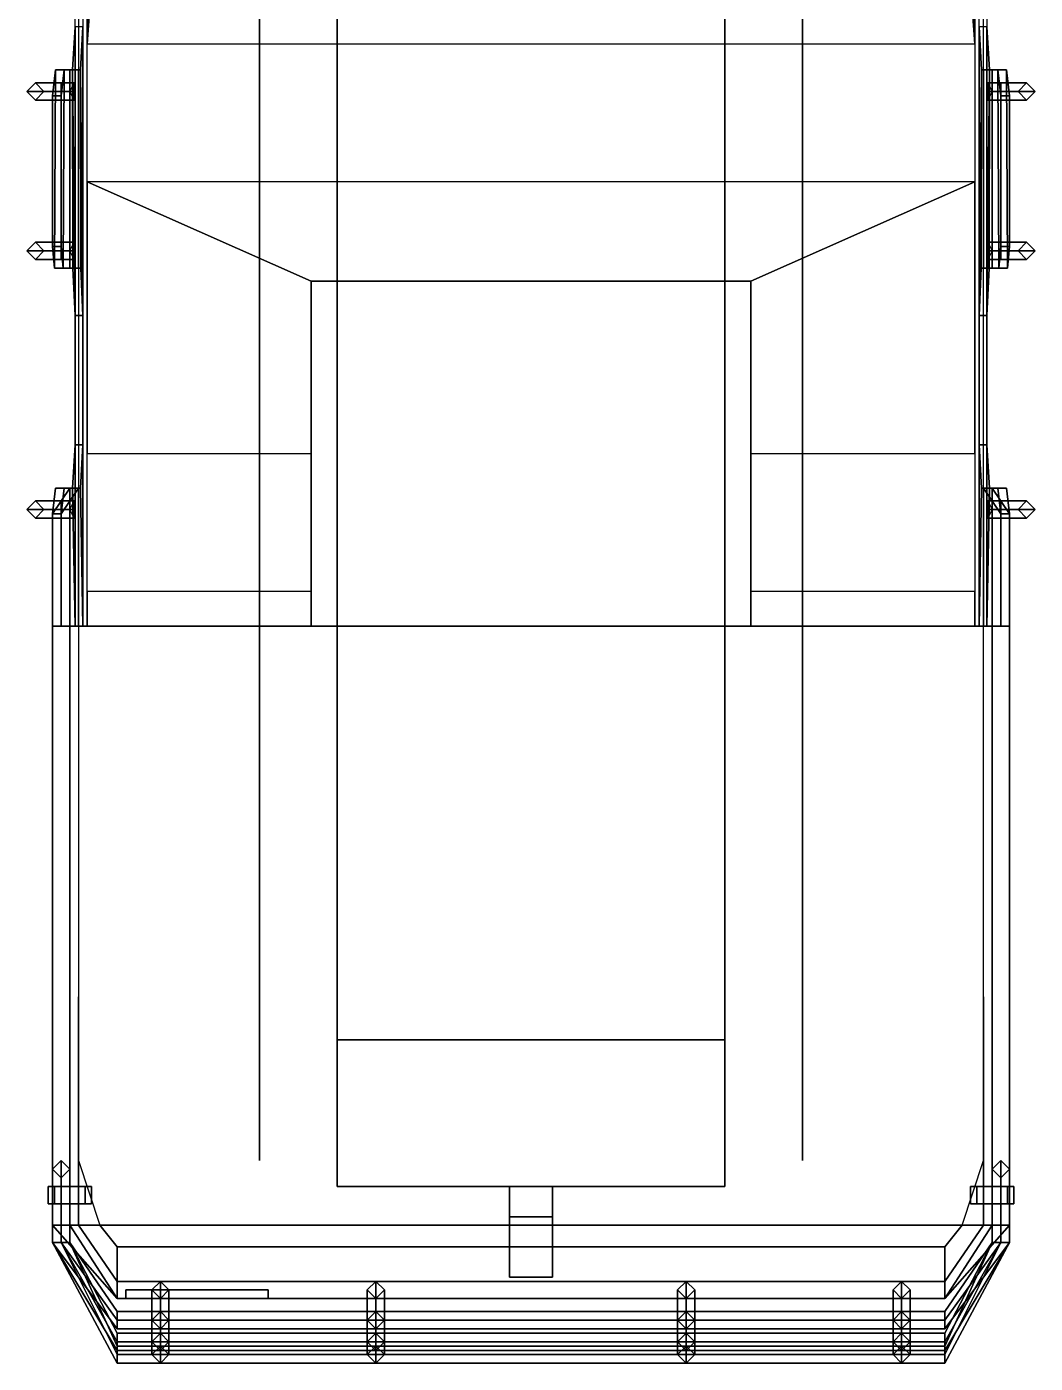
# Model space of a CAD drawing. Extents: x -1.26 to 1.26, y -3.48 to 3.45.
# Drawn here: x -1.17 to 1.17, y -3.48 to -0.38 of the extents above; entities that cross this region are included whole.
import ezdxf

# ---------------------------------------------------------------- set-up
doc = ezdxf.new("R2010")
doc.units = 0
doc.layers.get('0').update_dxf_attribs({"linetype": 'CONTINUOUS'})
doc.layers.add('FRAME', color=5, linetype='CONTINUOUS')

msp = doc.modelspace()

# ---------------------------------------------------------------- linework, layer by layer
for points in [[(-0.63, 1.59, 0.93), (-0.63, -3.01, 0.93), (-0.63, -2.63, 1.21), (-0.63, 1.15, 1.21)], [(0.63, -2.63, 1.21), (0.63, -3.01, 0.93), (0.63, 1.59, 0.93), (0.63, 1.15, 1.21)], [(-1.05, 0.56, 1.21), (-1.05, -1.77, 1.21), (-1.0574, -1.77, 1.31), (-1.0574, 0.56, 1.31)], [(-1.04, -1.77, 1.31), (-1.03, -1.77, 1.21), (-1.03, 0.56, 1.21), (-1.04, 0.56, 1.31)], [(-1.03, -0.42, 1.21), (-1.03, -0.42, 1.21), (-0.98, 0.26, 1.21), (-1.03, 0.56, 1.21)], [(1.03, -0.42, 1.21), (1.03, -0.42, 1.21), (1.03, 0.56, 1.21), (0.98, 0.26, 1.21)], [(1.04, 0.56, 1.31), (1.03, 0.56, 1.21), (1.03, -1.77, 1.21), (1.04, -1.77, 1.31)], [(1.05, -1.77, 1.21), (1.05, 0.56, 1.21), (1.0574, 0.56, 1.31), (1.0574, -1.77, 1.31)], [(-1.03, -0.42, 1.21), (1.03, -0.42, 1.21), (0.98, 0.26, 1.21), (-0.98, 0.26, 1.21)], [(-1.0574, -0.38, 1.31), (-1.0574, -1.05, 1.31), (-1.0574, -1.05, 1.31), (-1.0641, -0.48, 1.4)], [(-1.0453, -0.48, 1.4), (-1.04, -0.38, 1.31), (-1.0574, -0.38, 1.31), (-1.0641, -0.48, 1.4)], [(-1.04, -1.05, 1.31), (-1.04, -1.05, 1.31), (-1.04, -0.38, 1.31), (-1.0453, -0.48, 1.4)], [(1.0453, -0.48, 1.4), (1.04, -0.38, 1.31), (1.04, -1.05, 1.31)], [(1.0641, -0.48, 1.4), (1.0574, -0.38, 1.31), (1.04, -0.38, 1.31), (1.0453, -0.48, 1.4)], [(1.0574, -1.05, 1.31), (1.0574, -1.05, 1.31), (1.0574, -0.38, 1.31), (1.0641, -0.48, 1.4)], [(-1.09, -0.54, 1.94), (-1.083, -0.48, 1.86), (-1.103, -0.48, 1.86), (-1.11, -0.54, 1.94)], [(-1.103, -0.48, 1.86), (-1.1057, -0.94, 1.89), (-1.11, -0.89, 1.94), (-1.11, -0.54, 1.94)], [(-1.07, -0.48, 1.48), (-1.07, -0.94, 1.48), (-1.1057, -0.94, 1.89), (-1.103, -0.48, 1.86)], [(-1.083, -0.48, 1.86), (-1.05, -0.48, 1.48), (-1.07, -0.48, 1.48), (-1.103, -0.48, 1.86)], [(-1.09, -0.54, 1.94), (-1.09, -0.89, 1.94), (-1.0857, -0.94, 1.89), (-1.083, -0.48, 1.86)], [(-1.0857, -0.94, 1.89), (-1.05, -0.94, 1.48), (-1.05, -0.48, 1.48), (-1.083, -0.48, 1.86)], [(-1.0641, -0.48, 1.4), (-1.0633, -0.94, 1.39), (-1.07, -0.94, 1.48), (-1.07, -0.48, 1.48)], [(-1.05, -0.48, 1.48), (-1.0453, -0.48, 1.4), (-1.0641, -0.48, 1.4), (-1.07, -0.48, 1.48)], [(-1.0641, -0.48, 1.4), (-1.0641, -0.48, 1.4), (-1.0574, -1.05, 1.31), (-1.0633, -0.94, 1.39)], [(-1.05, -0.94, 1.48), (-1.0447, -0.94, 1.39), (-1.0453, -0.48, 1.4), (-1.05, -0.48, 1.48)], [(-1.0447, -0.94, 1.39), (-1.04, -1.05, 1.31), (-1.0453, -0.48, 1.4)], [(1.04, -1.05, 1.31), (1.0447, -0.94, 1.39), (1.0453, -0.48, 1.4)], [(1.05, -0.48, 1.48), (1.0453, -0.48, 1.4), (1.0447, -0.94, 1.39), (1.05, -0.94, 1.48)], [(1.07, -0.48, 1.48), (1.0641, -0.48, 1.4), (1.0453, -0.48, 1.4), (1.05, -0.48, 1.48)], [(1.083, -0.48, 1.86), (1.05, -0.48, 1.48), (1.05, -0.94, 1.48), (1.0857, -0.94, 1.89)], [(1.103, -0.48, 1.86), (1.07, -0.48, 1.48), (1.05, -0.48, 1.48), (1.083, -0.48, 1.86)], [(1.0641, -0.48, 1.4), (1.0641, -0.48, 1.4), (1.0633, -0.94, 1.39), (1.0574, -1.05, 1.31)], [(1.0633, -0.94, 1.39), (1.0641, -0.48, 1.4), (1.07, -0.48, 1.48), (1.07, -0.94, 1.48)], [(1.07, -0.94, 1.48), (1.07, -0.48, 1.48), (1.103, -0.48, 1.86), (1.1057, -0.94, 1.89)], [(1.11, -0.54, 1.94), (1.103, -0.48, 1.86), (1.083, -0.48, 1.86), (1.09, -0.54, 1.94)], [(1.09, -0.54, 1.94), (1.083, -0.48, 1.86), (1.0857, -0.94, 1.89), (1.09, -0.89, 1.94)], [(1.1057, -0.94, 1.89), (1.103, -0.48, 1.86), (1.11, -0.54, 1.94), (1.11, -0.89, 1.94)], [(-1.17, -0.53, 1.77), (-1.15, -0.51, 1.75), (-1.15, -0.51, 1.46), (-1.17, -0.53, 1.44)], [(-1.06, -0.51, 1.46), (-1.06, -0.53, 1.44), (-1.17, -0.53, 1.44), (-1.15, -0.51, 1.46)], [(-1.09, -0.53, 1.77), (-1.09, -0.51, 1.75), (-1.15, -0.51, 1.75), (-1.17, -0.53, 1.77)], [(-1.15, -0.51, 1.75), (-1.13, -0.53, 1.73), (-1.13, -0.53, 1.48), (-1.15, -0.51, 1.46)], [(-1.07, -0.53, 1.48), (-1.06, -0.51, 1.46), (-1.15, -0.51, 1.46), (-1.13, -0.53, 1.48)], [(-1.09, -0.51, 1.75), (-1.09, -0.53, 1.73), (-1.13, -0.53, 1.73), (-1.15, -0.51, 1.75)], [(1.06, -0.51, 1.46), (1.07, -0.53, 1.48), (1.13, -0.53, 1.48), (1.15, -0.51, 1.46)], [(1.06, -0.53, 1.44), (1.06, -0.51, 1.46), (1.15, -0.51, 1.46), (1.17, -0.53, 1.44)], [(1.09, -0.51, 1.75), (1.09, -0.53, 1.77), (1.17, -0.53, 1.77), (1.15, -0.51, 1.75)], [(1.09, -0.53, 1.73), (1.09, -0.51, 1.75), (1.15, -0.51, 1.75), (1.13, -0.53, 1.73)], [(1.13, -0.53, 1.73), (1.15, -0.51, 1.75), (1.15, -0.51, 1.46), (1.13, -0.53, 1.48)], [(1.15, -0.51, 1.75), (1.17, -0.53, 1.77), (1.17, -0.53, 1.44), (1.15, -0.51, 1.46)], [(-1.15, -0.55, 1.75), (-1.17, -0.53, 1.77), (-1.17, -0.53, 1.44), (-1.15, -0.55, 1.46)], [(-1.06, -0.53, 1.44), (-1.06, -0.55, 1.46), (-1.15, -0.55, 1.46), (-1.17, -0.53, 1.44)], [(-1.09, -0.55, 1.75), (-1.09, -0.53, 1.77), (-1.17, -0.53, 1.77), (-1.15, -0.55, 1.75)], [(-1.13, -0.53, 1.73), (-1.15, -0.55, 1.75), (-1.15, -0.55, 1.46), (-1.13, -0.53, 1.48)], [(-1.06, -0.55, 1.46), (-1.07, -0.53, 1.48), (-1.13, -0.53, 1.48), (-1.15, -0.55, 1.46)], [(-1.09, -0.53, 1.73), (-1.09, -0.55, 1.75), (-1.15, -0.55, 1.75), (-1.13, -0.53, 1.73)], [(-1.11, -0.54, 1.94), (-1.11, -0.89, 1.94), (-1.09, -0.89, 1.94), (-1.09, -0.54, 1.94)], [(1.07, -0.53, 1.48), (1.06, -0.55, 1.46), (1.15, -0.55, 1.46), (1.13, -0.53, 1.48)], [(1.06, -0.55, 1.46), (1.06, -0.53, 1.44), (1.17, -0.53, 1.44), (1.15, -0.55, 1.46)], [(1.09, -0.53, 1.77), (1.09, -0.55, 1.75), (1.15, -0.55, 1.75), (1.17, -0.53, 1.77)], [(1.09, -0.55, 1.75), (1.09, -0.53, 1.73), (1.13, -0.53, 1.73), (1.15, -0.55, 1.75)], [(1.11, -0.89, 1.94), (1.11, -0.54, 1.94), (1.09, -0.54, 1.94), (1.09, -0.89, 1.94)], [(1.15, -0.55, 1.75), (1.13, -0.53, 1.73), (1.13, -0.53, 1.48), (1.15, -0.55, 1.46)], [(1.17, -0.53, 1.77), (1.15, -0.55, 1.75), (1.15, -0.55, 1.46), (1.17, -0.53, 1.44)], [(-0.51, -0.97, 1.21), (0.51, -0.97, 1.21), (1.03, -0.74, 1.21), (-1.03, -0.74, 1.21)], [(-1.03, -1.37, 1.21), (-0.51, -1.37, 1.21), (-0.51, -0.97, 1.21), (-1.03, -0.74, 1.21)], [(0.51, -1.37, 1.21), (1.03, -1.37, 1.21), (1.03, -0.74, 1.21), (0.51, -0.97, 1.21)], [(-1.17, -0.9, 1.77), (-1.15, -0.88, 1.75), (-1.15, -0.88, 1.46), (-1.17, -0.9, 1.44)], [(-1.06, -0.88, 1.46), (-1.06, -0.9, 1.44), (-1.17, -0.9, 1.44), (-1.15, -0.88, 1.46)], [(-1.09, -0.9, 1.77), (-1.09, -0.88, 1.75), (-1.15, -0.88, 1.75), (-1.17, -0.9, 1.77)], [(-1.15, -0.88, 1.75), (-1.13, -0.9, 1.73), (-1.13, -0.9, 1.48), (-1.15, -0.88, 1.46)], [(-1.07, -0.9, 1.48), (-1.06, -0.88, 1.46), (-1.15, -0.88, 1.46), (-1.13, -0.9, 1.48)], [(-1.09, -0.88, 1.75), (-1.09, -0.9, 1.73), (-1.13, -0.9, 1.73), (-1.15, -0.88, 1.75)], [(-1.11, -0.89, 1.94), (-1.1057, -0.94, 1.89), (-1.0857, -0.94, 1.89), (-1.09, -0.89, 1.94)], [(1.06, -0.9, 1.44), (1.06, -0.88, 1.46), (1.15, -0.88, 1.46), (1.17, -0.9, 1.44)], [(1.06, -0.88, 1.46), (1.07, -0.9, 1.48), (1.13, -0.9, 1.48), (1.15, -0.88, 1.46)], [(1.1057, -0.94, 1.89), (1.11, -0.89, 1.94), (1.09, -0.89, 1.94), (1.0857, -0.94, 1.89)], [(1.09, -0.9, 1.73), (1.09, -0.88, 1.75), (1.15, -0.88, 1.75), (1.13, -0.9, 1.73)], [(1.09, -0.88, 1.75), (1.09, -0.9, 1.77), (1.17, -0.9, 1.77), (1.15, -0.88, 1.75)], [(1.13, -0.9, 1.73), (1.15, -0.88, 1.75), (1.15, -0.88, 1.46), (1.13, -0.9, 1.48)], [(1.15, -0.88, 1.75), (1.17, -0.9, 1.77), (1.17, -0.9, 1.44), (1.15, -0.88, 1.46)], [(-1.15, -0.92, 1.75), (-1.17, -0.9, 1.77), (-1.17, -0.9, 1.44), (-1.15, -0.92, 1.46)], [(-1.06, -0.9, 1.44), (-1.06, -0.92, 1.46), (-1.15, -0.92, 1.46), (-1.17, -0.9, 1.44)], [(-1.09, -0.92, 1.75), (-1.09, -0.9, 1.77), (-1.17, -0.9, 1.77), (-1.15, -0.92, 1.75)], [(-1.13, -0.9, 1.73), (-1.15, -0.92, 1.75), (-1.15, -0.92, 1.46), (-1.13, -0.9, 1.48)], [(-1.06, -0.92, 1.46), (-1.07, -0.9, 1.48), (-1.13, -0.9, 1.48), (-1.15, -0.92, 1.46)], [(-1.09, -0.9, 1.73), (-1.09, -0.92, 1.75), (-1.15, -0.92, 1.75), (-1.13, -0.9, 1.73)], [(1.06, -0.92, 1.46), (1.06, -0.9, 1.44), (1.17, -0.9, 1.44), (1.15, -0.92, 1.46)], [(1.07, -0.9, 1.48), (1.06, -0.92, 1.46), (1.15, -0.92, 1.46), (1.13, -0.9, 1.48)], [(1.09, -0.92, 1.75), (1.09, -0.9, 1.73), (1.13, -0.9, 1.73), (1.15, -0.92, 1.75)], [(1.09, -0.9, 1.77), (1.09, -0.92, 1.75), (1.15, -0.92, 1.75), (1.17, -0.9, 1.77)], [(1.15, -0.92, 1.75), (1.13, -0.9, 1.73), (1.13, -0.9, 1.48), (1.15, -0.92, 1.46)], [(1.17, -0.9, 1.77), (1.15, -0.92, 1.75), (1.15, -0.92, 1.46), (1.17, -0.9, 1.44)], [(-1.1057, -0.94, 1.89), (-1.07, -0.94, 1.48), (-1.05, -0.94, 1.48), (-1.0857, -0.94, 1.89)], [(-1.07, -0.94, 1.48), (-1.0633, -0.94, 1.39), (-1.0447, -0.94, 1.39), (-1.05, -0.94, 1.48)], [(-1.0633, -0.94, 1.39), (-1.0574, -1.05, 1.31), (-1.04, -1.05, 1.31), (-1.0447, -0.94, 1.39)], [(1.0574, -1.05, 1.31), (1.0633, -0.94, 1.39), (1.0447, -0.94, 1.39), (1.04, -1.05, 1.31)], [(1.0633, -0.94, 1.39), (1.07, -0.94, 1.48), (1.05, -0.94, 1.48), (1.0447, -0.94, 1.39)], [(1.07, -0.94, 1.48), (1.1057, -0.94, 1.89), (1.0857, -0.94, 1.89), (1.05, -0.94, 1.48)], [(-0.51, -0.97, 1.21), (-0.51, -1.77, 1.21), (-0.51, -1.77, 1.94), (-0.51, -0.97, 1.94)], [(0.51, -0.97, 1.94), (0.51, -0.97, 1.21), (-0.51, -0.97, 1.21), (-0.51, -0.97, 1.94)], [(-0.51, -0.97, 1.94), (-0.51, -1.77, 1.94), (0.51, -1.77, 1.94), (0.51, -0.97, 1.94)], [(0.51, -1.77, 1.94), (0.51, -1.77, 1.21), (0.51, -0.97, 1.21), (0.51, -0.97, 1.94)], [(-1.0574, -1.05, 1.31), (-1.0574, -1.35, 1.31), (-1.04, -1.35, 1.31), (-1.04, -1.05, 1.31)], [(1.0574, -1.35, 1.31), (1.0574, -1.05, 1.31), (1.04, -1.05, 1.31), (1.04, -1.35, 1.31)], [(-1.0453, -1.45, 1.4), (-1.04, -1.35, 1.31), (-1.0574, -1.35, 1.31), (-1.0641, -1.45, 1.4)], [(-1.0574, -1.35, 1.31), (-1.0574, -1.77, 1.31), (-1.0574, -1.77, 1.31), (-1.0641, -1.45, 1.4)], [(-1.04, -1.77, 1.31), (-1.04, -1.77, 1.31), (-1.04, -1.35, 1.31), (-1.0453, -1.45, 1.4)], [(1.0641, -1.45, 1.4), (1.0574, -1.35, 1.31), (1.04, -1.35, 1.31), (1.0453, -1.45, 1.4)], [(1.0453, -1.45, 1.4), (1.04, -1.35, 1.31), (1.04, -1.77, 1.31)], [(1.0574, -1.77, 1.31), (1.0574, -1.77, 1.31), (1.0574, -1.35, 1.31), (1.0641, -1.45, 1.4)], [(-1.07, -1.45, 1.48), (-1.07, -1.77, 1.48), (-1.11, -1.77, 1.94), (-1.11, -1.51, 1.94)], [(-1.09, -1.51, 1.94), (-1.083, -1.45, 1.86), (-1.103, -1.45, 1.86), (-1.11, -1.51, 1.94)], [(-1.11, -1.51, 1.94), (-1.103, -1.45, 1.86), (-1.07, -1.45, 1.48)], [(-1.083, -1.45, 1.86), (-1.05, -1.45, 1.48), (-1.07, -1.45, 1.48), (-1.103, -1.45, 1.86)], [(-1.09, -1.77, 1.94), (-1.05, -1.77, 1.48), (-1.05, -1.45, 1.48), (-1.09, -1.51, 1.94)], [(-1.05, -1.45, 1.48), (-1.05, -1.45, 1.48), (-1.083, -1.45, 1.86), (-1.09, -1.51, 1.94)], [(-1.0641, -1.45, 1.4), (-1.0574, -1.77, 1.31), (-1.07, -1.77, 1.48), (-1.07, -1.45, 1.48)], [(-1.05, -1.45, 1.48), (-1.0453, -1.45, 1.4), (-1.0641, -1.45, 1.4), (-1.07, -1.45, 1.48)], [(-1.05, -1.77, 1.48), (-1.04, -1.77, 1.31), (-1.0453, -1.45, 1.4), (-1.05, -1.45, 1.48)], [(1.05, -1.45, 1.48), (1.0453, -1.45, 1.4), (1.04, -1.77, 1.31), (1.05, -1.77, 1.48)], [(1.07, -1.45, 1.48), (1.0641, -1.45, 1.4), (1.0453, -1.45, 1.4), (1.05, -1.45, 1.48)], [(1.103, -1.45, 1.86), (1.07, -1.45, 1.48), (1.05, -1.45, 1.48), (1.083, -1.45, 1.86)], [(1.09, -1.51, 1.94), (1.05, -1.45, 1.48), (1.05, -1.77, 1.48), (1.09, -1.77, 1.94)], [(1.09, -1.51, 1.94), (1.083, -1.45, 1.86), (1.05, -1.45, 1.48)], [(1.0574, -1.77, 1.31), (1.0641, -1.45, 1.4), (1.07, -1.45, 1.48), (1.07, -1.77, 1.48)], [(1.07, -1.77, 1.48), (1.07, -1.45, 1.48), (1.11, -1.51, 1.94), (1.11, -1.77, 1.94)], [(1.07, -1.45, 1.48), (1.07, -1.45, 1.48), (1.103, -1.45, 1.86), (1.11, -1.51, 1.94)], [(1.11, -1.51, 1.94), (1.103, -1.45, 1.86), (1.083, -1.45, 1.86), (1.09, -1.51, 1.94)], [(-1.17, -1.5, 1.77), (-1.15, -1.48, 1.75), (-1.15, -1.48, 1.46), (-1.17, -1.5, 1.44)], [(-1.06, -1.48, 1.46), (-1.06, -1.5, 1.44), (-1.17, -1.5, 1.44), (-1.15, -1.48, 1.46)], [(-1.09, -1.5, 1.77), (-1.09, -1.48, 1.75), (-1.15, -1.48, 1.75), (-1.17, -1.5, 1.77)], [(-1.15, -1.48, 1.75), (-1.13, -1.5, 1.73), (-1.13, -1.5, 1.48), (-1.15, -1.48, 1.46)], [(-1.07, -1.5, 1.48), (-1.06, -1.48, 1.46), (-1.15, -1.48, 1.46), (-1.13, -1.5, 1.48)], [(-1.09, -1.48, 1.75), (-1.09, -1.5, 1.73), (-1.13, -1.5, 1.73), (-1.15, -1.48, 1.75)], [(1.06, -1.48, 1.46), (1.07, -1.5, 1.48), (1.13, -1.5, 1.48), (1.15, -1.48, 1.46)], [(1.06, -1.5, 1.44), (1.06, -1.48, 1.46), (1.15, -1.48, 1.46), (1.17, -1.5, 1.44)], [(1.09, -1.48, 1.75), (1.09, -1.5, 1.77), (1.17, -1.5, 1.77), (1.15, -1.48, 1.75)], [(1.09, -1.5, 1.73), (1.09, -1.48, 1.75), (1.15, -1.48, 1.75), (1.13, -1.5, 1.73)], [(1.13, -1.5, 1.73), (1.15, -1.48, 1.75), (1.15, -1.48, 1.46), (1.13, -1.5, 1.48)], [(1.15, -1.48, 1.75), (1.17, -1.5, 1.77), (1.17, -1.5, 1.44), (1.15, -1.48, 1.46)], [(-1.15, -1.52, 1.75), (-1.17, -1.5, 1.77), (-1.17, -1.5, 1.44), (-1.15, -1.52, 1.46)], [(-1.06, -1.5, 1.44), (-1.06, -1.52, 1.46), (-1.15, -1.52, 1.46), (-1.17, -1.5, 1.44)], [(-1.09, -1.52, 1.75), (-1.09, -1.5, 1.77), (-1.17, -1.5, 1.77), (-1.15, -1.52, 1.75)], [(-1.13, -1.5, 1.73), (-1.15, -1.52, 1.75), (-1.15, -1.52, 1.46), (-1.13, -1.5, 1.48)], [(-1.06, -1.52, 1.46), (-1.07, -1.5, 1.48), (-1.13, -1.5, 1.48), (-1.15, -1.52, 1.46)], [(-1.09, -1.5, 1.73), (-1.09, -1.52, 1.75), (-1.15, -1.52, 1.75), (-1.13, -1.5, 1.73)], [(-1.11, -1.51, 1.94), (-1.11, -1.77, 1.94), (-1.09, -1.77, 1.94), (-1.09, -1.51, 1.94)], [(1.07, -1.5, 1.48), (1.06, -1.52, 1.46), (1.15, -1.52, 1.46), (1.13, -1.5, 1.48)], [(1.06, -1.52, 1.46), (1.06, -1.5, 1.44), (1.17, -1.5, 1.44), (1.15, -1.52, 1.46)], [(1.09, -1.5, 1.77), (1.09, -1.52, 1.75), (1.15, -1.52, 1.75), (1.17, -1.5, 1.77)], [(1.09, -1.52, 1.75), (1.09, -1.5, 1.73), (1.13, -1.5, 1.73), (1.15, -1.52, 1.75)], [(1.11, -1.77, 1.94), (1.11, -1.51, 1.94), (1.09, -1.51, 1.94), (1.09, -1.77, 1.94)], [(1.15, -1.52, 1.75), (1.13, -1.5, 1.73), (1.13, -1.5, 1.48), (1.15, -1.52, 1.46)], [(1.17, -1.5, 1.77), (1.15, -1.52, 1.75), (1.15, -1.52, 1.46), (1.17, -1.5, 1.44)], [(-1.03, -1.77, 1.21), (-0.51, -1.77, 1.21), (-0.51, -1.69, 1.21), (-1.03, -1.69, 1.21)], [(0.51, -1.77, 1.21), (1.03, -1.77, 1.21), (1.03, -1.69, 1.21), (0.51, -1.69, 1.21)], [(-1.07, -1.77, 1.48), (-1.07, -3.16, 1.48), (-1.11, -3.16, 1.94), (-1.11, -1.77, 1.94)], [(-1.11, -1.77, 1.94), (-1.11, -3.16, 1.94), (1.11, -3.16, 1.94), (1.11, -1.77, 1.94)], [(-0.51, -1.77, 1.94), (-0.51, -1.77, 1.94), (-1.05, -1.77, 1.48), (-1.09, -1.77, 1.94)], [(-1.05, -1.77, 1.21), (-1.05, -3.16, 1.21), (-1.07, -3.16, 1.48), (-1.07, -1.77, 1.48)], [(-0.51, -1.77, 1.94), (-0.51, -1.77, 1.94), (-1.04, -1.77, 1.31), (-1.05, -1.77, 1.48)], [(-0.51, -1.77, 1.94), (-0.51, -1.77, 1.21), (-1.03, -1.77, 1.21), (-1.04, -1.77, 1.31)], [(1.09, -1.77, 1.94), (1.05, -1.77, 1.48), (0.51, -1.77, 1.94)], [(1.05, -1.77, 1.48), (1.04, -1.77, 1.31), (0.51, -1.77, 1.94)], [(1.04, -1.77, 1.31), (1.03, -1.77, 1.21), (0.51, -1.77, 1.21), (0.51, -1.77, 1.94)], [(1.07, -3.16, 1.48), (1.05, -3.16, 1.21), (1.05, -1.77, 1.21), (1.07, -1.77, 1.48)], [(1.11, -3.16, 1.94), (1.07, -3.16, 1.48), (1.07, -1.77, 1.48), (1.11, -1.77, 1.94)], [(-1.05, -2.63, 1.21), (-1.05, -2.81, 1.15), (-1.05, -3.16, 1.21), (-1.05, -2.63, 1.21)], [(-0.63, -3.01, 0.93), (-0.63, -2.95, 1.05), (-0.63, -2.81, 1.15), (-0.63, -2.63, 1.21)], [(0.63, -2.81, 1.15), (0.63, -2.95, 1.05), (0.63, -3.01, 0.93), (0.63, -2.63, 1.21)], [(1.05, -3.16, 1.21), (1.05, -2.81, 1.15), (1.05, -2.63, 1.21)], [(-1.05, -2.81, 1.15), (-1.05, -2.95, 1.05), (-1.05, -3.16, 1.21), (-1.05, -2.81, 1.15)], [(1.05, -3.16, 1.21), (1.05, -2.95, 1.05), (1.05, -2.81, 1.15)], [(-1.05, -3.01, 0.93), (-1, -3.16, 0.86), (-1.05, -3.16, 1.21), (-1.05, -2.95, 1.05)], [(1.05, -3.16, 1.21), (1, -3.16, 0.86), (1.05, -3.01, 0.93), (1.05, -2.95, 1.05)], [(-1.09, -3.01, 1.94), (-1.11, -3.03, 1.94), (-1.11, -3.03, 2.28), (-1.09, -3.01, 2.3)], [(-1.09, -3.01, 2.3), (-1.11, -3.03, 2.28), (-1.11, -3.2, 2.28), (-1.09, -3.2, 2.3)], [(-1.09, -3.05, 2.09), (-1.11, -3.03, 2.07), (-1.11, -3.2, 2.07), (-1.09, -3.2, 2.09)], [(-1.11, -3.03, 2.07), (-1.09, -3.05, 2.05), (-1.09, -3.2, 2.05), (-1.11, -3.2, 2.07)], [(-1.11, -3.03, 1.94), (-1.09, -3.05, 1.94), (-1.09, -3.05, 2.26), (-1.11, -3.03, 2.28)], [(-1.09, -3.05, 2.2), (-1.11, -3.03, 2.18), (-1.11, -3.2, 2.18), (-1.09, -3.2, 2.2)], [(-1.11, -3.03, 2.18), (-1.09, -3.05, 2.16), (-1.09, -3.2, 2.16), (-1.11, -3.2, 2.18)], [(-1.11, -3.03, 2.28), (-1.09, -3.05, 2.26), (-1.09, -3.2, 2.26), (-1.11, -3.2, 2.28)], [(-1.07, -3.03, 1.94), (-1.09, -3.01, 1.94), (-1.09, -3.01, 2.3), (-1.07, -3.03, 2.28)], [(-1.07, -3.03, 2.28), (-1.09, -3.01, 2.3), (-1.09, -3.2, 2.3), (-1.07, -3.2, 2.28)], [(-1.07, -3.03, 2.07), (-1.09, -3.05, 2.09), (-1.09, -3.2, 2.09), (-1.07, -3.2, 2.07)], [(-1.09, -3.05, 2.05), (-1.07, -3.03, 2.07), (-1.07, -3.2, 2.07), (-1.09, -3.2, 2.05)], [(-1.09, -3.05, 1.94), (-1.07, -3.03, 1.94), (-1.07, -3.03, 2.28), (-1.09, -3.05, 2.26)], [(-1.07, -3.03, 2.18), (-1.09, -3.05, 2.2), (-1.09, -3.2, 2.2), (-1.07, -3.2, 2.18)], [(-1.09, -3.05, 2.16), (-1.07, -3.03, 2.18), (-1.07, -3.2, 2.18), (-1.09, -3.2, 2.16)], [(-1.09, -3.05, 2.26), (-1.07, -3.03, 2.28), (-1.07, -3.2, 2.28), (-1.09, -3.2, 2.26)], [(1.09, -3.01, 1.94), (1.07, -3.03, 1.94), (1.07, -3.03, 2.28), (1.09, -3.01, 2.3)], [(1.09, -3.01, 2.3), (1.07, -3.03, 2.28), (1.07, -3.2, 2.28), (1.09, -3.2, 2.3)], [(1.07, -3.03, 2.07), (1.09, -3.05, 2.05), (1.09, -3.2, 2.05), (1.07, -3.2, 2.07)], [(1.09, -3.05, 2.09), (1.07, -3.03, 2.07), (1.07, -3.2, 2.07), (1.09, -3.2, 2.09)], [(1.07, -3.03, 1.94), (1.09, -3.05, 1.94), (1.09, -3.05, 2.26), (1.07, -3.03, 2.28)], [(1.07, -3.03, 2.18), (1.09, -3.05, 2.16), (1.09, -3.2, 2.16), (1.07, -3.2, 2.18)], [(1.09, -3.05, 2.2), (1.07, -3.03, 2.18), (1.07, -3.2, 2.18), (1.09, -3.2, 2.2)], [(1.07, -3.03, 2.28), (1.09, -3.05, 2.26), (1.09, -3.2, 2.26), (1.07, -3.2, 2.28)], [(1.11, -3.03, 1.94), (1.09, -3.01, 1.94), (1.09, -3.01, 2.3), (1.11, -3.03, 2.28)], [(1.11, -3.03, 2.28), (1.09, -3.01, 2.3), (1.09, -3.2, 2.3), (1.11, -3.2, 2.28)], [(1.09, -3.05, 2.05), (1.11, -3.03, 2.07), (1.11, -3.2, 2.07), (1.09, -3.2, 2.05)], [(1.11, -3.03, 2.07), (1.09, -3.05, 2.09), (1.09, -3.2, 2.09), (1.11, -3.2, 2.07)], [(1.09, -3.05, 1.94), (1.11, -3.03, 1.94), (1.11, -3.03, 2.28), (1.09, -3.05, 2.26)], [(1.09, -3.05, 2.16), (1.11, -3.03, 2.18), (1.11, -3.2, 2.18), (1.09, -3.2, 2.16)], [(1.11, -3.03, 2.18), (1.09, -3.05, 2.2), (1.09, -3.2, 2.2), (1.11, -3.2, 2.18)], [(1.09, -3.05, 2.26), (1.11, -3.03, 2.28), (1.11, -3.2, 2.28), (1.09, -3.2, 2.26)], [(-1.1054, -3.07, 0.8454), (-1.12, -3.07, 0.81), (-1.12, -3.11, 0.81), (-1.1054, -3.11, 0.8454)], [(-1.12, -3.07, 0.81), (-1.1054, -3.07, 0.7746), (-1.1054, -3.11, 0.7746), (-1.12, -3.11, 0.81)], [(-1.07, -3.07, 0.86), (-1.1054, -3.07, 0.8454), (-1.1054, -3.11, 0.8454), (-1.07, -3.11, 0.86)], [(-1.1054, -3.07, 0.7746), (-1.07, -3.07, 0.76), (-1.07, -3.11, 0.76), (-1.1054, -3.11, 0.7746)], [(-1.0346, -3.07, 0.8454), (-1.07, -3.07, 0.86), (-1.07, -3.11, 0.86), (-1.0346, -3.11, 0.8454)], [(-1.07, -3.07, 0.76), (-1.0346, -3.07, 0.7746), (-1.0346, -3.11, 0.7746), (-1.07, -3.11, 0.76)], [(-1.02, -3.07, 0.81), (-1.0346, -3.07, 0.8454), (-1.0346, -3.11, 0.8454), (-1.02, -3.11, 0.81)], [(-1.0346, -3.07, 0.7746), (-1.02, -3.07, 0.81), (-1.02, -3.11, 0.81), (-1.0346, -3.11, 0.7746)], [(-0.05, -3.07, 0.7), (-0.05, -3.14, 0.7), (-0.05, -3.14, 0.79), (-0.05, -3.07, 0.79)], [(0.05, -3.07, 0.7), (0.05, -3.14, 0.7), (-0.05, -3.14, 0.7), (-0.05, -3.07, 0.7)], [(-0.05, -3.07, 0.79), (-0.05, -3.14, 0.79), (0.05, -3.14, 0.79), (0.05, -3.07, 0.79)], [(0.05, -3.14, 0.79), (0.05, -3.14, 0.7), (0.05, -3.07, 0.7), (0.05, -3.07, 0.79)], [(1.0346, -3.07, 0.8454), (1.02, -3.07, 0.81), (1.02, -3.11, 0.81), (1.0346, -3.11, 0.8454)], [(1.02, -3.07, 0.81), (1.0346, -3.07, 0.7746), (1.0346, -3.11, 0.7746), (1.02, -3.11, 0.81)], [(1.07, -3.07, 0.86), (1.0346, -3.07, 0.8454), (1.0346, -3.11, 0.8454), (1.07, -3.11, 0.86)], [(1.0346, -3.07, 0.7746), (1.07, -3.07, 0.76), (1.07, -3.11, 0.76), (1.0346, -3.11, 0.7746)], [(1.1054, -3.07, 0.8454), (1.07, -3.07, 0.86), (1.07, -3.11, 0.86), (1.1054, -3.11, 0.8454)], [(1.07, -3.07, 0.76), (1.1054, -3.07, 0.7746), (1.1054, -3.11, 0.7746), (1.07, -3.11, 0.76)], [(1.12, -3.07, 0.81), (1.1054, -3.07, 0.8454), (1.1054, -3.11, 0.8454), (1.12, -3.11, 0.81)], [(1.1054, -3.07, 0.7746), (1.12, -3.07, 0.81), (1.12, -3.11, 0.81), (1.1054, -3.11, 0.7746)], [(-1.07, -3.11, 0.86), (-1.1054, -3.11, 0.8454), (-1.12, -3.11, 0.81), (-1.0346, -3.11, 0.8454)], [(-1.0346, -3.11, 0.8454), (-1.12, -3.11, 0.81), (-1.1054, -3.11, 0.7746), (-1.02, -3.11, 0.81)], [(-1.02, -3.11, 0.81), (-1.1054, -3.11, 0.7746), (-1.07, -3.11, 0.76), (-1.0346, -3.11, 0.7746)], [(1.1054, -3.11, 0.8454), (1.02, -3.11, 0.81), (1.0346, -3.11, 0.7746), (1.12, -3.11, 0.81)], [(1.07, -3.11, 0.86), (1.0346, -3.11, 0.8454), (1.02, -3.11, 0.81), (1.1054, -3.11, 0.8454)], [(1.12, -3.11, 0.81), (1.0346, -3.11, 0.7746), (1.07, -3.11, 0.76), (1.1054, -3.11, 0.7746)], [(-1.07, -3.16, 1.48), (-0.96, -3.33, 1.48), (-0.96, -3.33, 1.94), (-1.11, -3.16, 1.94)], [(-1.11, -3.16, 1.94), (-0.96, -3.33, 1.94), (0.96, -3.33, 1.94), (1.11, -3.16, 1.94)], [(-1.05, -3.16, 1.21), (-0.96, -3.29, 1.21), (-0.96, -3.33, 1.48), (-1.07, -3.16, 1.48)], [(-1, -3.16, 0.86), (-0.96, -3.21, 0.86), (-0.96, -3.29, 1.21), (-1.05, -3.16, 1.21)], [(1, -3.16, 0.86), (0.96, -3.21, 0.86), (-0.96, -3.21, 0.86), (-1, -3.16, 0.86)], [(-0.05, -3.14, 0.76), (-0.05, -3.14, 0.73), (0.05, -3.14, 0.73), (0.05, -3.14, 0.76)], [(-0.05, -3.14, 0.73), (-0.05, -3.28, 0.7), (0.05, -3.28, 0.7), (0.05, -3.14, 0.73)], [(0.05, -3.14, 0.7), (0.05, -3.28, 0.66), (-0.05, -3.28, 0.66), (-0.05, -3.14, 0.7)], [(-0.05, -3.14, 0.7), (-0.05, -3.28, 0.66), (-0.05, -3.28, 0.7), (-0.05, -3.14, 0.73)], [(-0.05, -3.14, 0.79), (-0.05, -3.28, 0.82), (0.05, -3.28, 0.82), (0.05, -3.14, 0.79)], [(0.05, -3.14, 0.76), (0.05, -3.28, 0.79), (-0.05, -3.28, 0.79), (-0.05, -3.14, 0.76)], [(-0.05, -3.14, 0.76), (-0.05, -3.28, 0.79), (-0.05, -3.28, 0.82), (-0.05, -3.14, 0.79)], [(0.05, -3.28, 0.7), (0.05, -3.28, 0.66), (0.05, -3.14, 0.7), (0.05, -3.14, 0.73)], [(0.05, -3.28, 0.82), (0.05, -3.28, 0.79), (0.05, -3.14, 0.76), (0.05, -3.14, 0.79)], [(0.96, -3.33, 1.94), (0.96, -3.33, 1.48), (1.07, -3.16, 1.48), (1.11, -3.16, 1.94)], [(0.96, -3.33, 1.48), (0.96, -3.29, 1.21), (1.05, -3.16, 1.21), (1.07, -3.16, 1.48)], [(0.96, -3.29, 1.21), (0.96, -3.21, 0.86), (1, -3.16, 0.86), (1.05, -3.16, 1.21)], [(-1.09, -3.2, 2.09), (-1.11, -3.2, 2.07), (-0.96, -3.4, 2.07), (-0.96, -3.38, 2.09)], [(-1.11, -3.2, 2.07), (-1.09, -3.2, 2.05), (-0.96, -3.38, 2.05), (-0.96, -3.4, 2.07)], [(-1.09, -3.2, 2.2), (-1.11, -3.2, 2.18), (-0.96, -3.45, 2.18), (-0.96, -3.43, 2.2)], [(-1.11, -3.2, 2.18), (-1.09, -3.2, 2.16), (-0.96, -3.43, 2.16), (-0.96, -3.45, 2.18)], [(-1.09, -3.2, 2.3), (-1.11, -3.2, 2.28), (-0.96, -3.48, 2.28), (-0.96, -3.46, 2.3)], [(-1.11, -3.2, 2.28), (-1.09, -3.2, 2.26), (-0.96, -3.46, 2.26), (-0.96, -3.48, 2.28)], [(-1.07, -3.2, 2.07), (-1.09, -3.2, 2.09), (-0.96, -3.38, 2.09), (-0.96, -3.36, 2.07)], [(-1.09, -3.2, 2.05), (-1.07, -3.2, 2.07), (-0.96, -3.36, 2.07), (-0.96, -3.38, 2.05)], [(-1.07, -3.2, 2.18), (-1.09, -3.2, 2.2), (-0.96, -3.43, 2.2), (-0.96, -3.41, 2.18)], [(-1.09, -3.2, 2.16), (-1.07, -3.2, 2.18), (-0.96, -3.41, 2.18), (-0.96, -3.43, 2.16)], [(-1.07, -3.2, 2.28), (-1.09, -3.2, 2.3), (-0.96, -3.46, 2.3), (-0.96, -3.44, 2.28)], [(-1.09, -3.2, 2.26), (-1.07, -3.2, 2.28), (-0.96, -3.44, 2.28), (-0.96, -3.46, 2.26)], [(-0.96, -3.29, 1.21), (-0.96, -3.21, 0.86), (0.96, -3.21, 0.86), (0.96, -3.29, 1.21)], [(1.07, -3.2, 2.07), (1.09, -3.2, 2.05), (0.96, -3.38, 2.05), (0.96, -3.36, 2.07)], [(1.09, -3.2, 2.05), (1.11, -3.2, 2.07), (0.96, -3.4, 2.07), (0.96, -3.38, 2.05)], [(1.11, -3.2, 2.07), (1.09, -3.2, 2.09), (0.96, -3.38, 2.09), (0.96, -3.4, 2.07)], [(1.09, -3.2, 2.09), (1.07, -3.2, 2.07), (0.96, -3.36, 2.07), (0.96, -3.38, 2.09)], [(1.07, -3.2, 2.18), (1.09, -3.2, 2.16), (0.96, -3.43, 2.16), (0.96, -3.41, 2.18)], [(1.09, -3.2, 2.16), (1.11, -3.2, 2.18), (0.96, -3.45, 2.18), (0.96, -3.43, 2.16)], [(1.11, -3.2, 2.18), (1.09, -3.2, 2.2), (0.96, -3.43, 2.2), (0.96, -3.45, 2.18)], [(1.09, -3.2, 2.2), (1.07, -3.2, 2.18), (0.96, -3.41, 2.18), (0.96, -3.43, 2.2)], [(1.07, -3.2, 2.28), (1.09, -3.2, 2.26), (0.96, -3.46, 2.26), (0.96, -3.44, 2.28)], [(1.09, -3.2, 2.26), (1.11, -3.2, 2.28), (0.96, -3.48, 2.28), (0.96, -3.46, 2.26)], [(1.11, -3.2, 2.28), (1.09, -3.2, 2.3), (0.96, -3.46, 2.3), (0.96, -3.48, 2.28)], [(1.09, -3.2, 2.3), (1.07, -3.2, 2.28), (0.96, -3.44, 2.28), (0.96, -3.46, 2.3)], [(-0.05, -3.28, 0.7), (-0.05, -3.28, 0.66), (0.05, -3.28, 0.66), (0.05, -3.28, 0.7)], [(-0.05, -3.28, 0.82), (-0.05, -3.28, 0.79), (0.05, -3.28, 0.79), (0.05, -3.28, 0.82)], [(-0.96, -3.33, 1.48), (-0.96, -3.29, 1.21), (0.96, -3.29, 1.21), (0.96, -3.33, 1.48)], [(-0.94, -3.31, 0.92), (-0.94, -3.33, 0.92), (-0.94, -3.33, 1.24), (-0.94, -3.31, 1.24)], [(-0.61, -3.31, 1.24), (-0.61, -3.31, 0.92), (-0.94, -3.31, 0.92), (-0.94, -3.31, 1.24)], [(-0.61, -3.31, 0.92), (-0.61, -3.33, 0.92), (-0.94, -3.33, 0.92), (-0.94, -3.31, 0.92)], [(-0.94, -3.31, 1.24), (-0.94, -3.33, 1.24), (-0.61, -3.33, 1.24), (-0.61, -3.31, 1.24)], [(-0.86, -3.29, 1.94), (-0.88, -3.31, 1.94), (-0.88, -3.38, 2.05), (-0.86, -3.36, 2.07)], [(-0.88, -3.31, 1.94), (-0.86, -3.33, 1.94), (-0.86, -3.4, 2.07), (-0.88, -3.38, 2.05)], [(-0.84, -3.31, 1.94), (-0.86, -3.29, 1.94), (-0.86, -3.36, 2.07), (-0.84, -3.38, 2.05)], [(-0.86, -3.33, 1.94), (-0.84, -3.31, 1.94), (-0.84, -3.38, 2.05), (-0.86, -3.4, 2.07)], [(-0.61, -3.33, 1.24), (-0.61, -3.33, 0.92), (-0.61, -3.31, 0.92), (-0.61, -3.31, 1.24)], [(-0.36, -3.29, 1.94), (-0.38, -3.31, 1.94), (-0.38, -3.38, 2.05), (-0.36, -3.36, 2.07)], [(-0.38, -3.31, 1.94), (-0.36, -3.33, 1.94), (-0.36, -3.4, 2.07), (-0.38, -3.38, 2.05)], [(-0.34, -3.31, 1.94), (-0.36, -3.29, 1.94), (-0.36, -3.36, 2.07), (-0.34, -3.38, 2.05)], [(-0.36, -3.33, 1.94), (-0.34, -3.31, 1.94), (-0.34, -3.38, 2.05), (-0.36, -3.4, 2.07)], [(0.36, -3.29, 1.94), (0.34, -3.31, 1.94), (0.34, -3.38, 2.05), (0.36, -3.36, 2.07)], [(0.34, -3.31, 1.94), (0.36, -3.33, 1.94), (0.36, -3.4, 2.07), (0.34, -3.38, 2.05)], [(0.38, -3.31, 1.94), (0.36, -3.29, 1.94), (0.36, -3.36, 2.07), (0.38, -3.38, 2.05)], [(0.36, -3.33, 1.94), (0.38, -3.31, 1.94), (0.38, -3.38, 2.05), (0.36, -3.4, 2.07)], [(0.86, -3.29, 1.94), (0.84, -3.31, 1.94), (0.84, -3.38, 2.05), (0.86, -3.36, 2.07)], [(0.84, -3.31, 1.94), (0.86, -3.33, 1.94), (0.86, -3.4, 2.07), (0.84, -3.38, 2.05)], [(0.88, -3.31, 1.94), (0.86, -3.29, 1.94), (0.86, -3.36, 2.07), (0.88, -3.38, 2.05)], [(0.86, -3.33, 1.94), (0.88, -3.31, 1.94), (0.88, -3.38, 2.05), (0.86, -3.4, 2.07)], [(-0.96, -3.33, 1.94), (-0.96, -3.33, 1.48), (0.96, -3.33, 1.48), (0.96, -3.33, 1.94)], [(-0.94, -3.33, 1.24), (-0.94, -3.33, 0.92), (-0.61, -3.33, 0.92), (-0.61, -3.33, 1.24)], [(0.96, -3.38, 2.09), (0.96, -3.36, 2.07), (-0.96, -3.36, 2.07), (-0.96, -3.38, 2.09)], [(0.96, -3.36, 2.07), (0.96, -3.38, 2.05), (-0.96, -3.38, 2.05), (-0.96, -3.36, 2.07)], [(-0.86, -3.36, 2.07), (-0.88, -3.38, 2.09), (-0.88, -3.43, 2.16), (-0.86, -3.41, 2.18)], [(-0.84, -3.38, 2.09), (-0.86, -3.36, 2.07), (-0.86, -3.41, 2.18), (-0.84, -3.43, 2.16)], [(-0.36, -3.36, 2.07), (-0.38, -3.38, 2.09), (-0.38, -3.43, 2.16), (-0.36, -3.41, 2.18)], [(-0.34, -3.38, 2.09), (-0.36, -3.36, 2.07), (-0.36, -3.41, 2.18), (-0.34, -3.43, 2.16)], [(0.36, -3.36, 2.07), (0.34, -3.38, 2.09), (0.34, -3.43, 2.16), (0.36, -3.41, 2.18)], [(0.38, -3.38, 2.09), (0.36, -3.36, 2.07), (0.36, -3.41, 2.18), (0.38, -3.43, 2.16)], [(0.86, -3.36, 2.07), (0.84, -3.38, 2.09), (0.84, -3.43, 2.16), (0.86, -3.41, 2.18)], [(0.88, -3.38, 2.09), (0.86, -3.36, 2.07), (0.86, -3.41, 2.18), (0.88, -3.43, 2.16)], [(0.96, -3.4, 2.07), (0.96, -3.38, 2.09), (-0.96, -3.38, 2.09), (-0.96, -3.4, 2.07)], [(0.96, -3.38, 2.05), (0.96, -3.4, 2.07), (-0.96, -3.4, 2.07), (-0.96, -3.38, 2.05)], [(-0.88, -3.38, 2.09), (-0.86, -3.4, 2.07), (-0.86, -3.45, 2.18), (-0.88, -3.43, 2.16)], [(-0.86, -3.4, 2.07), (-0.84, -3.38, 2.09), (-0.84, -3.43, 2.16), (-0.86, -3.45, 2.18)], [(-0.38, -3.38, 2.09), (-0.36, -3.4, 2.07), (-0.36, -3.45, 2.18), (-0.38, -3.43, 2.16)], [(-0.36, -3.4, 2.07), (-0.34, -3.38, 2.09), (-0.34, -3.43, 2.16), (-0.36, -3.45, 2.18)], [(0.34, -3.38, 2.09), (0.36, -3.4, 2.07), (0.36, -3.45, 2.18), (0.34, -3.43, 2.16)], [(0.36, -3.4, 2.07), (0.38, -3.38, 2.09), (0.38, -3.43, 2.16), (0.36, -3.45, 2.18)], [(0.84, -3.38, 2.09), (0.86, -3.4, 2.07), (0.86, -3.45, 2.18), (0.84, -3.43, 2.16)], [(0.86, -3.4, 2.07), (0.88, -3.38, 2.09), (0.88, -3.43, 2.16), (0.86, -3.45, 2.18)], [(0.96, -3.43, 2.2), (0.96, -3.41, 2.18), (-0.96, -3.41, 2.18), (-0.96, -3.43, 2.2)], [(0.96, -3.41, 2.18), (0.96, -3.43, 2.16), (-0.96, -3.43, 2.16), (-0.96, -3.41, 2.18)], [(0.96, -3.45, 2.18), (0.96, -3.43, 2.2), (-0.96, -3.43, 2.2), (-0.96, -3.45, 2.18)], [(0.96, -3.43, 2.16), (0.96, -3.45, 2.18), (-0.96, -3.45, 2.18), (-0.96, -3.43, 2.16)], [(0.96, -3.46, 2.3), (0.96, -3.44, 2.28), (-0.96, -3.44, 2.28), (-0.96, -3.46, 2.3)], [(0.96, -3.44, 2.28), (0.96, -3.46, 2.26), (-0.96, -3.46, 2.26), (-0.96, -3.44, 2.28)], [(-0.86, -3.41, 2.18), (-0.88, -3.43, 2.2), (-0.88, -3.46, 2.26), (-0.86, -3.44, 2.28)], [(-0.88, -3.43, 2.2), (-0.86, -3.45, 2.18), (-0.86, -3.48, 2.28), (-0.88, -3.46, 2.26)], [(-0.84, -3.43, 2.2), (-0.86, -3.41, 2.18), (-0.86, -3.44, 2.28), (-0.84, -3.46, 2.26)], [(-0.86, -3.45, 2.18), (-0.84, -3.43, 2.2), (-0.84, -3.46, 2.26), (-0.86, -3.48, 2.28)], [(-0.36, -3.41, 2.18), (-0.38, -3.43, 2.2), (-0.38, -3.46, 2.26), (-0.36, -3.44, 2.28)], [(-0.38, -3.43, 2.2), (-0.36, -3.45, 2.18), (-0.36, -3.48, 2.28), (-0.38, -3.46, 2.26)], [(-0.34, -3.43, 2.2), (-0.36, -3.41, 2.18), (-0.36, -3.44, 2.28), (-0.34, -3.46, 2.26)], [(-0.36, -3.45, 2.18), (-0.34, -3.43, 2.2), (-0.34, -3.46, 2.26), (-0.36, -3.48, 2.28)], [(0.36, -3.41, 2.18), (0.34, -3.43, 2.2), (0.34, -3.46, 2.26), (0.36, -3.44, 2.28)], [(0.34, -3.43, 2.2), (0.36, -3.45, 2.18), (0.36, -3.48, 2.28), (0.34, -3.46, 2.26)], [(0.38, -3.43, 2.2), (0.36, -3.41, 2.18), (0.36, -3.44, 2.28), (0.38, -3.46, 2.26)], [(0.36, -3.45, 2.18), (0.38, -3.43, 2.2), (0.38, -3.46, 2.26), (0.36, -3.48, 2.28)], [(0.86, -3.41, 2.18), (0.84, -3.43, 2.2), (0.84, -3.46, 2.26), (0.86, -3.44, 2.28)], [(0.84, -3.43, 2.2), (0.86, -3.45, 2.18), (0.86, -3.48, 2.28), (0.84, -3.46, 2.26)], [(0.88, -3.43, 2.2), (0.86, -3.41, 2.18), (0.86, -3.44, 2.28), (0.88, -3.46, 2.26)], [(0.86, -3.45, 2.18), (0.88, -3.43, 2.2), (0.88, -3.46, 2.26), (0.86, -3.48, 2.28)], [(0.96, -3.48, 2.28), (0.96, -3.46, 2.3), (-0.96, -3.46, 2.3), (-0.96, -3.48, 2.28)], [(0.96, -3.46, 2.26), (0.96, -3.48, 2.28), (-0.96, -3.48, 2.28), (-0.96, -3.46, 2.26)]]:
    msp.add_3dface(points)
at = {"layer": 'FRAME'}
for points in [[(-0.45, 1.78, 0.67), (-0.45, -3.07, 0.62), (-0.45, -3.07, 0.93), (-0.45, 1.78, 0.93)], [(-0.45, 1.78, 0.93), (-0.45, -3.07, 0.93), (0.45, -3.07, 0.93), (0.45, 1.78, 0.93)], [(-0.45, 1.29, 0.39), (-0.45, -2.73, 0.39), (-0.45, -3.07, 0.62), (-0.45, 1.78, 0.67)], [(0.45, -3.07, 0.93), (0.45, -3.07, 0.62), (0.45, 1.78, 0.67), (0.45, 1.78, 0.93)], [(0.45, -3.07, 0.62), (0.45, -2.73, 0.39), (0.45, 1.29, 0.39), (0.45, 1.78, 0.67)], [(0.45, 1.29, 0.39), (0.45, -2.73, 0.39), (-0.45, -2.73, 0.39), (-0.45, 1.29, 0.39)], [(-0.45, -3.07, 0.62), (-0.45, -2.73, 0.39), (0.45, -2.73, 0.39), (0.45, -3.07, 0.62)], [(-0.45, -3.07, 0.93), (-0.45, -3.07, 0.62), (0.45, -3.07, 0.62), (0.45, -3.07, 0.93)]]:
    msp.add_3dface(points, dxfattribs=at)

doc.saveas('drawing.dxf')
